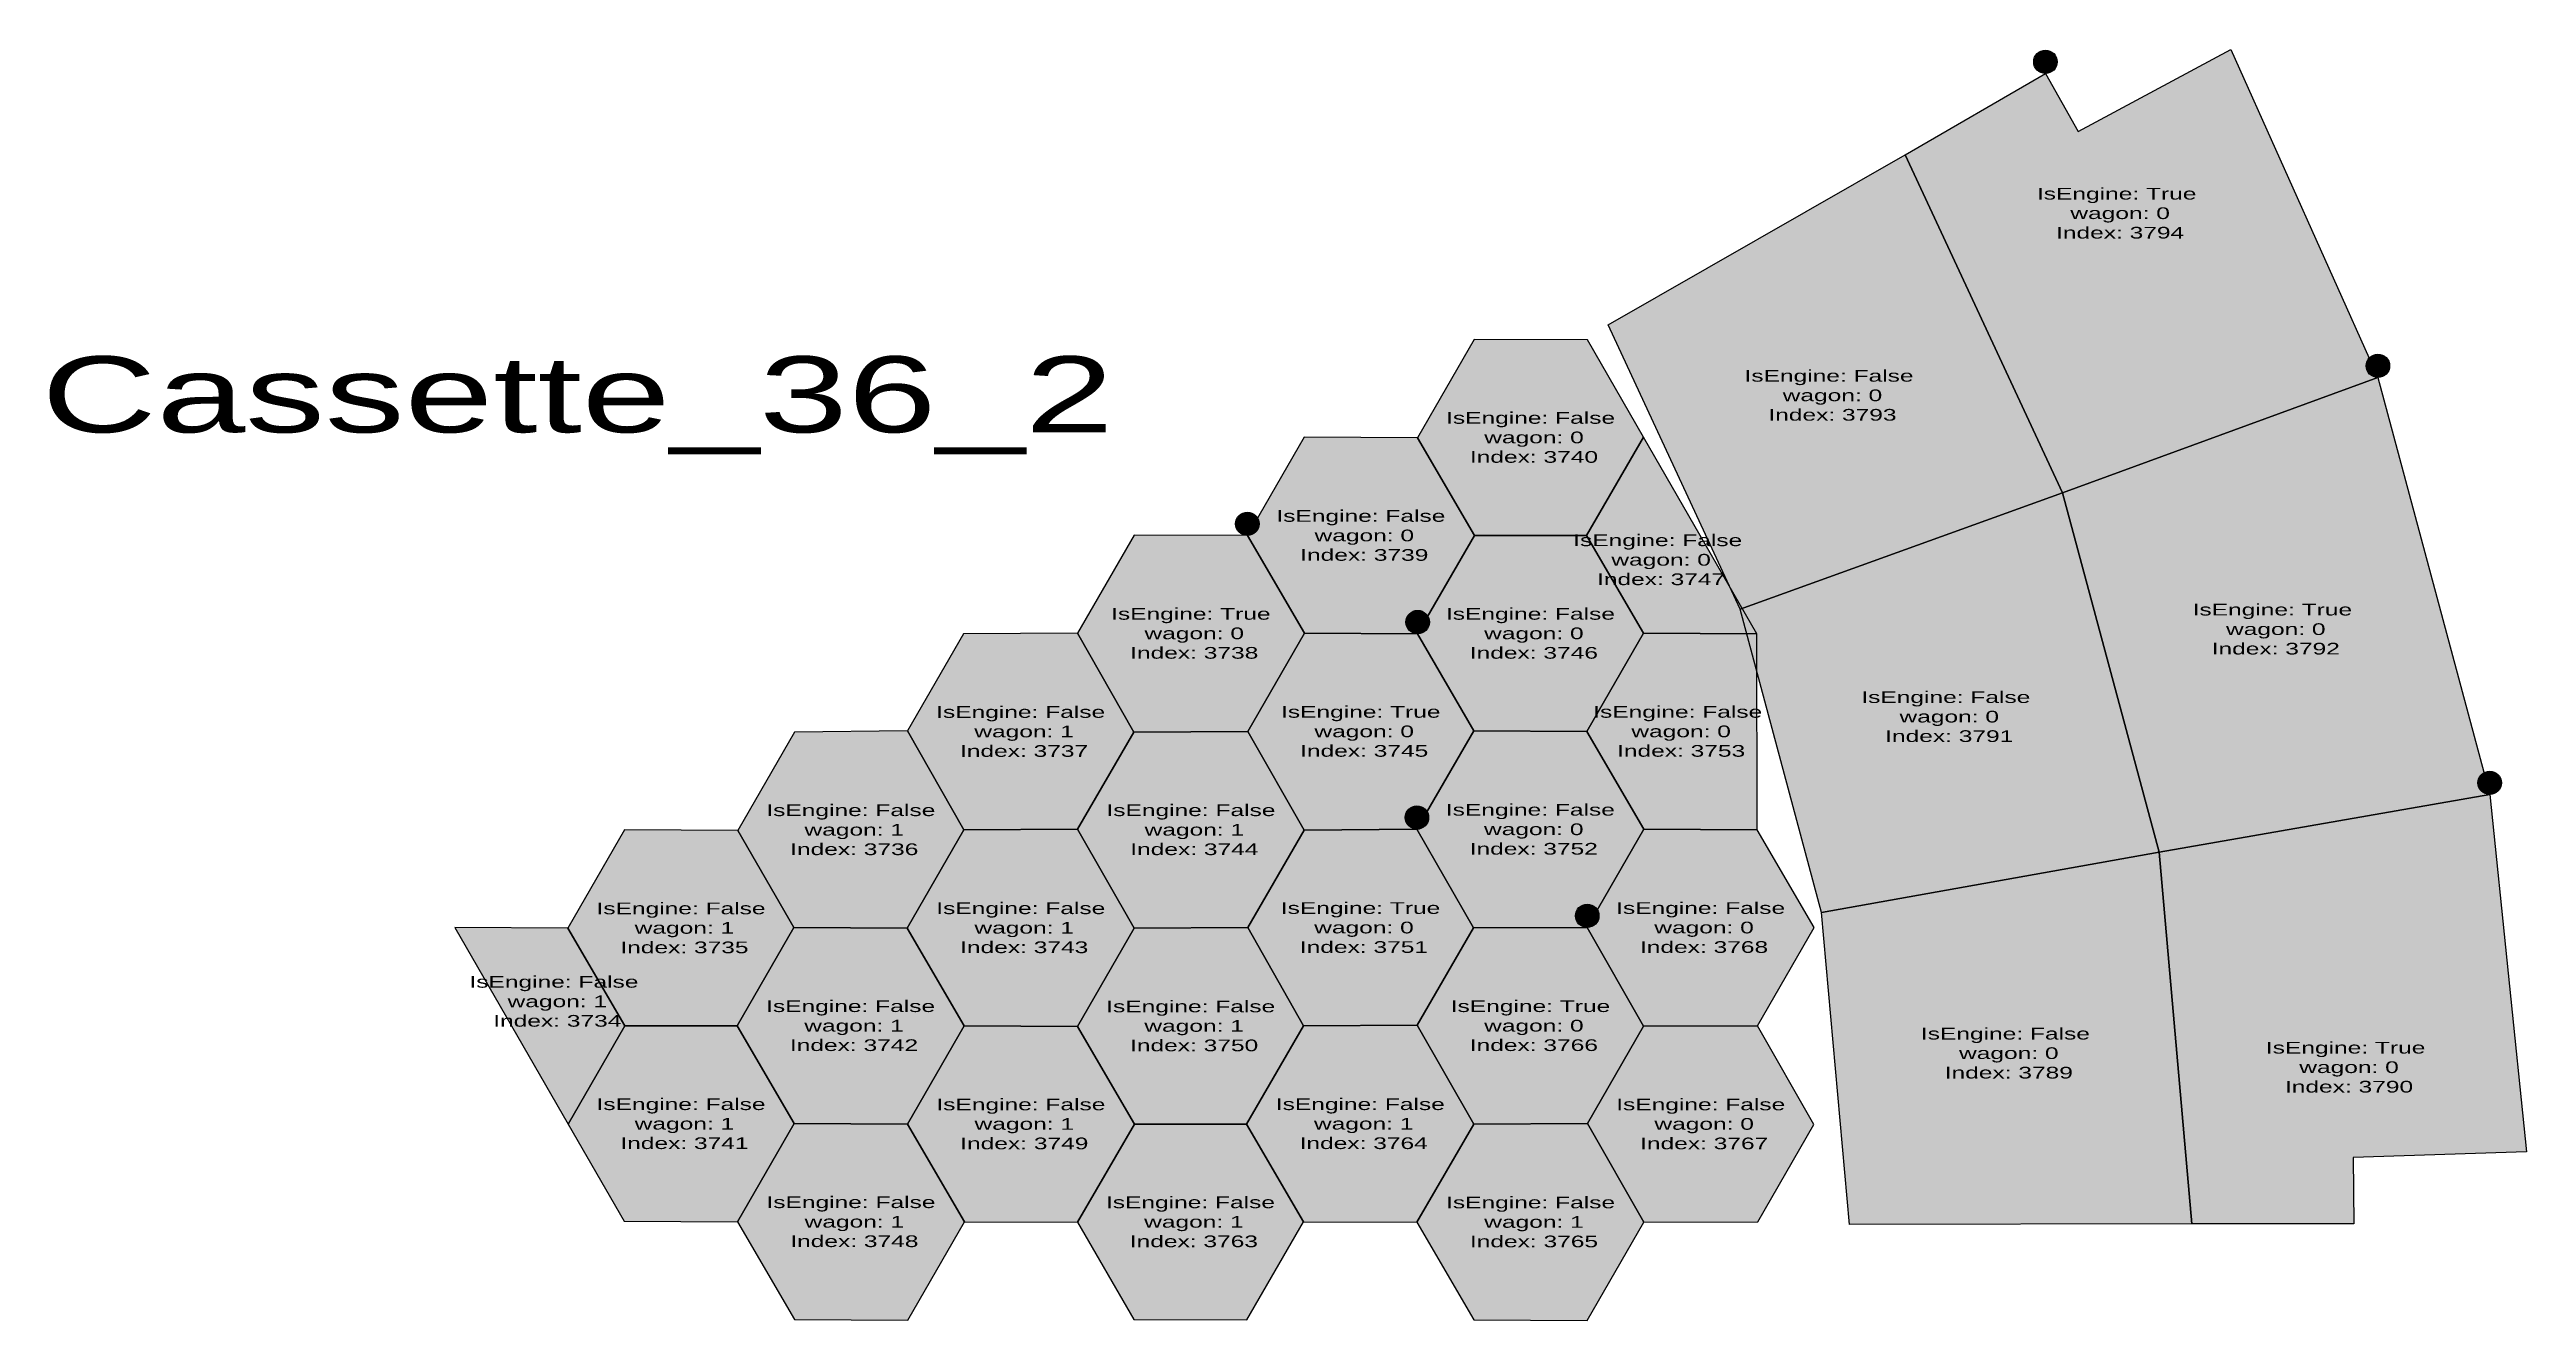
# Model space of a CAD drawing. Header units: metres. Extents: x -1 to 2115, y -82 to 1004.
import ezdxf

# ---------------------------------------------------------------- set-up
doc = ezdxf.new("R2010")
doc.units = ezdxf.units.M
doc.styles.add('BoldStyle', font='arial.ttf', dxfattribs={"width": 1.5})

msp = doc.modelspace()

# ---------------------------------------------------------------- hatches: boundary and pattern name
h = msp.add_hatch(color=232)
h.dxf.hatch_style = 1
h.paths.add_polyline_path([(1718.9, 625.3), (1584.4, 914.3), (1704.2, 983.7), (1732.1, 934.1), (1862.7, 1004.2), (1988.3, 723.8)])
h = msp.add_hatch(color=12)
h.dxf.hatch_style = 1
edge = h.paths.add_edge_path()
edge.add_arc((1704.2, 993.7), 10, 0, 360)
h = msp.add_hatch(color=232)
h.dxf.hatch_style = 1
h.paths.add_polyline_path([(1443.3, 525.8), (1330.6, 768.7), (1584.4, 914.3), (1718.9, 625.3)])
h = msp.add_hatch(color=32)
h.dxf.hatch_style = 1
h.paths.add_polyline_path([(1312.2, 588.8), (1360.7, 672.8), (1312.8, 755.9), (1216.1, 756.3), (1167.6, 672.3), (1216.3, 588.7)])
h = msp.add_hatch(color=12)
h.dxf.hatch_style = 1
edge = h.paths.add_edge_path()
edge.add_arc((1988.3, 733.8), 10, 0, 360)
h = msp.add_hatch(color=202)
h.dxf.hatch_style = 1
h.paths.add_polyline_path([(1801.3, 317.9), (1718.9, 625.3), (1988.3, 723.8), (2083.8, 367.3)])
h = msp.add_hatch(color=32)
h.dxf.hatch_style = 1
h.paths.add_polyline_path([(1167.8, 504.7), (1216.3, 588.7), (1167.6, 672.3), (1070.8, 672.7), (1022.3, 588.7), (1071.1, 505.1)])
h = msp.add_hatch(color=42)
h.dxf.hatch_style = 1
h.paths.add_polyline_path([(1457.7, 504.8), (1360.7, 672.8), (1312.2, 588.8), (1360.9, 505.2)])
h = msp.add_hatch(color=202)
h.dxf.hatch_style = 1
h.paths.add_polyline_path([(1512.8, 266.3), (1443.3, 525.8), (1718.9, 625.3), (1801.3, 317.9)])
h = msp.add_hatch(color=12)
h.dxf.hatch_style = 1
edge = h.paths.add_edge_path()
edge.add_arc((1022.3, 598.7), 10, 0, 360)
h = msp.add_hatch(color=32)
h.dxf.hatch_style = 1
h.paths.add_polyline_path([(1022.6, 421.1), (1071.1, 505.1), (1022.3, 588.7), (925.6, 589.1), (877.1, 505.1), (925.3, 420.7)])
h = msp.add_hatch(color=42)
h.dxf.hatch_style = 1
h.paths.add_polyline_path([(1312.4, 421.2), (1360.9, 505.2), (1312.2, 588.8), (1216.3, 588.7), (1167.8, 504.7), (1215.7, 421.6)])
h = msp.add_hatch(color=12)
h.dxf.hatch_style = 1
edge = h.paths.add_edge_path()
edge.add_arc((1167.8, 514.7), 10, 0, 360)
h = msp.add_hatch(color=32)
h.dxf.hatch_style = 1
h.paths.add_polyline_path([(877.3, 337.6), (925.3, 420.7), (877.1, 505.1), (779.8, 504.7), (731.8, 421.6), (780.1, 337.1)])
h = msp.add_hatch(color=42)
h.dxf.hatch_style = 1
h.paths.add_polyline_path([(1167.2, 337.6), (1215.7, 421.6), (1167.8, 504.7), (1071.1, 505.1), (1022.6, 421.1), (1070.8, 336.7)])
h = msp.add_hatch(color=82)
h.dxf.hatch_style = 1
h.paths.add_polyline_path([(1457.9, 337.2), (1457.7, 504.8), (1360.9, 505.2), (1312.4, 421.2), (1361.2, 337.6)])
h = msp.add_hatch(color=32)
h.dxf.hatch_style = 1
h.paths.add_polyline_path([(731.6, 253.1), (780.1, 337.1), (731.8, 421.6), (635.4, 420.6), (586.9, 336.6), (634.8, 253.6)])
h = msp.add_hatch(color=42)
h.dxf.hatch_style = 1
h.paths.add_polyline_path([(1022.8, 253.6), (1070.8, 336.7), (1022.6, 421.1), (925.3, 420.7), (877.3, 337.6), (925.6, 253.1)])
h = msp.add_hatch(color=82)
h.dxf.hatch_style = 1
h.paths.add_polyline_path([(1312.7, 253.6), (1361.2, 337.6), (1312.4, 421.2), (1215.7, 421.6), (1167.2, 337.6), (1215.4, 253.2)])
h = msp.add_hatch(color=12)
h.dxf.hatch_style = 1
edge = h.paths.add_edge_path()
edge.add_arc((2083.8, 377.3), 10, 0, 360)
h = msp.add_hatch(color=152)
h.dxf.hatch_style = 1
h.paths.add_polyline_path([(1829.3, 0.4), (1801.3, 317.9), (2083.8, 367.3), (2115.2, 61.7), (1967.1, 57.1), (1967.7, 0.2)])
h = msp.add_hatch(color=12)
h.dxf.hatch_style = 1
edge = h.paths.add_edge_path()
edge.add_arc((1167.2, 347.6), 10, 0, 360)
h = msp.add_hatch(color=32)
h.dxf.hatch_style = 1
h.paths.add_polyline_path([(586.3, 169.6), (634.8, 253.6), (586.9, 336.6), (490.2, 337.1), (441.7, 253.1), (490.4, 169.5)])
h = msp.add_hatch(color=42)
h.dxf.hatch_style = 1
h.paths.add_polyline_path([(877.1, 169.1), (925.6, 253.1), (877.3, 337.6), (780.1, 337.1), (731.6, 253.1), (780.3, 169.6)])
h = msp.add_hatch(color=82)
h.dxf.hatch_style = 1
h.paths.add_polyline_path([(1167.4, 170.1), (1215.4, 253.2), (1167.2, 337.6), (1070.8, 336.7), (1022.8, 253.6), (1070.2, 169.6)])
h = msp.add_hatch(color=122)
h.dxf.hatch_style = 1
h.paths.add_polyline_path([(1458.2, 169.6), (1506.7, 253.6), (1457.9, 337.2), (1361.2, 337.6), (1312.7, 253.6), (1360.9, 169.2)])
h = msp.add_hatch(color=152)
h.dxf.hatch_style = 1
h.paths.add_polyline_path([(1536.7, -0.4), (1512.8, 266.3), (1801.3, 317.9), (1829.3, 0.4)])
h = msp.add_hatch(color=12)
h.dxf.hatch_style = 1
edge = h.paths.add_edge_path()
edge.add_arc((1312.7, 263.6), 10, 0, 360)
h = msp.add_hatch(color=32)
h.dxf.hatch_style = 1
h.paths.add_polyline_path([(345, 253.5), (441.9, 85.5), (490.4, 169.5), (441.7, 253.1)])
h = msp.add_hatch(color=42)
h.dxf.hatch_style = 1
h.paths.add_polyline_path([(731.8, 85.6), (780.3, 169.6), (731.6, 253.1), (634.8, 253.6), (586.3, 169.6), (635.1, 86)])
h = msp.add_hatch(color=82)
h.dxf.hatch_style = 1
h.paths.add_polyline_path([(1021.7, 85.6), (1070.2, 169.6), (1022.8, 253.6), (925.6, 253.1), (877.1, 169.1), (925.8, 85.6)])
h = msp.add_hatch(color=122)
h.dxf.hatch_style = 1
h.paths.add_polyline_path([(1312.9, 86.1), (1360.9, 169.2), (1312.7, 253.6), (1215.4, 253.2), (1167.4, 170.1), (1215.7, 85.6)])
h = msp.add_hatch(color=42)
h.dxf.hatch_style = 1
h.paths.add_polyline_path([(586.6, 2), (635.1, 86), (586.3, 169.6), (490.4, 169.5), (441.9, 85.5), (489.8, 2.4)])
h = msp.add_hatch(color=82)
h.dxf.hatch_style = 1
h.paths.add_polyline_path([(877.3, 1.6), (925.8, 85.6), (877.1, 169.1), (780.3, 169.6), (731.8, 85.6), (780.6, 2)])
h = msp.add_hatch(color=122)
h.dxf.hatch_style = 1
h.paths.add_polyline_path([(1167.2, 1.6), (1215.7, 85.6), (1167.4, 170.1), (1070.2, 169.6), (1021.7, 85.6), (1070.4, 2.1)])
h = msp.add_hatch(color=122)
h.dxf.hatch_style = 1
h.paths.add_polyline_path([(1458.4, 2.1), (1506.4, 85.2), (1458.2, 169.6), (1360.9, 169.2), (1312.9, 86.1), (1361.2, 1.6)])
h = msp.add_hatch(color=82)
h.dxf.hatch_style = 1
h.paths.add_polyline_path([(732.1, -82), (780.6, 2), (731.8, 85.6), (635.1, 86), (586.6, 2), (635.3, -81.6)])
h = msp.add_hatch(color=122)
h.dxf.hatch_style = 1
h.paths.add_polyline_path([(1021.9, -81.9), (1070.4, 2.1), (1021.7, 85.6), (925.8, 85.6), (877.3, 1.6), (925.2, -81.5)])
h = msp.add_hatch(color=122)
h.dxf.hatch_style = 1
h.paths.add_polyline_path([(1312.7, -82.4), (1361.2, 1.6), (1312.9, 86.1), (1215.7, 85.6), (1167.2, 1.6), (1215.9, -81.9)])

# ---------------------------------------------------------------- linework, layer by layer
at = {"color": 250}
for points in [[(1718.9, 625.3), (1584.4, 914.3), (1704.2, 983.7), (1732.1, 934.1), (1862.7, 1004.2), (1988.3, 723.8)], [(1443.3, 525.8), (1330.6, 768.7), (1584.4, 914.3), (1718.9, 625.3)], [(1312.2, 588.8), (1360.7, 672.8), (1312.8, 755.9), (1216.1, 756.3), (1167.6, 672.3), (1216.3, 588.7)], [(1801.3, 317.9), (1718.9, 625.3), (1988.3, 723.8), (2083.8, 367.3)], [(1167.8, 504.7), (1216.3, 588.7), (1167.6, 672.3), (1070.8, 672.7), (1022.3, 588.7), (1071.1, 505.1)], [(1457.7, 504.8), (1360.7, 672.8), (1312.2, 588.8), (1360.9, 505.2)], [(1512.8, 266.3), (1443.3, 525.8), (1718.9, 625.3), (1801.3, 317.9)], [(1022.6, 421.1), (1071.1, 505.1), (1022.3, 588.7), (925.6, 589.1), (877.1, 505.1), (925.3, 420.7)], [(1312.4, 421.2), (1360.9, 505.2), (1312.2, 588.8), (1216.3, 588.7), (1167.8, 504.7), (1215.7, 421.6)], [(877.3, 337.6), (925.3, 420.7), (877.1, 505.1), (779.8, 504.7), (731.8, 421.6), (780.1, 337.1)], [(1167.2, 337.6), (1215.7, 421.6), (1167.8, 504.7), (1071.1, 505.1), (1022.6, 421.1), (1070.8, 336.7)], [(1457.9, 337.2), (1457.7, 504.8), (1360.9, 505.2), (1312.4, 421.2), (1361.2, 337.6)], [(731.6, 253.1), (780.1, 337.1), (731.8, 421.6), (635.4, 420.6), (586.9, 336.6), (634.8, 253.6)], [(1022.8, 253.6), (1070.8, 336.7), (1022.6, 421.1), (925.3, 420.7), (877.3, 337.6), (925.6, 253.1)], [(1312.7, 253.6), (1361.2, 337.6), (1312.4, 421.2), (1215.7, 421.6), (1167.2, 337.6), (1215.4, 253.2)], [(1829.3, 0.4), (1801.3, 317.9), (2083.8, 367.3), (2115.2, 61.7), (1967.1, 57.1), (1967.7, 0.2)], [(586.3, 169.6), (634.8, 253.6), (586.9, 336.6), (490.2, 337.1), (441.7, 253.1), (490.4, 169.5)], [(877.1, 169.1), (925.6, 253.1), (877.3, 337.6), (780.1, 337.1), (731.6, 253.1), (780.3, 169.6)], [(1167.4, 170.1), (1215.4, 253.2), (1167.2, 337.6), (1070.8, 336.7), (1022.8, 253.6), (1070.2, 169.6)], [(1458.2, 169.6), (1506.7, 253.6), (1457.9, 337.2), (1361.2, 337.6), (1312.7, 253.6), (1360.9, 169.2)], [(1536.7, -0.4), (1512.8, 266.3), (1801.3, 317.9), (1829.3, 0.4)], [(345, 253.5), (441.9, 85.5), (490.4, 169.5), (441.7, 253.1)], [(731.8, 85.6), (780.3, 169.6), (731.6, 253.1), (634.8, 253.6), (586.3, 169.6), (635.1, 86)], [(1021.7, 85.6), (1070.2, 169.6), (1022.8, 253.6), (925.6, 253.1), (877.1, 169.1), (925.8, 85.6)], [(1312.9, 86.1), (1360.9, 169.2), (1312.7, 253.6), (1215.4, 253.2), (1167.4, 170.1), (1215.7, 85.6)], [(586.6, 2), (635.1, 86), (586.3, 169.6), (490.4, 169.5), (441.9, 85.5), (489.8, 2.4)], [(877.3, 1.6), (925.8, 85.6), (877.1, 169.1), (780.3, 169.6), (731.8, 85.6), (780.6, 2)], [(1167.2, 1.6), (1215.7, 85.6), (1167.4, 170.1), (1070.2, 169.6), (1021.7, 85.6), (1070.4, 2.1)], [(1458.4, 2.1), (1506.4, 85.2), (1458.2, 169.6), (1360.9, 169.2), (1312.9, 86.1), (1361.2, 1.6)], [(732.1, -82), (780.6, 2), (731.8, 85.6), (635.1, 86), (586.6, 2), (635.3, -81.6)], [(1021.9, -81.9), (1070.4, 2.1), (1021.7, 85.6), (925.8, 85.6), (877.3, 1.6), (925.2, -81.5)], [(1312.7, -82.4), (1361.2, 1.6), (1312.9, 86.1), (1215.7, 85.6), (1167.2, 1.6), (1215.9, -81.9)]]:
    msp.add_lwpolyline(points, close=True, dxfattribs=at)
at = {"color": 12}
for centre in [(1704.2, 993.7), (1988.3, 733.8), (1022.3, 598.7), (1167.8, 514.7), (2083.8, 377.3), (1167.2, 347.6), (1312.7, 263.6)]:
    msp.add_circle(centre, 10, dxfattribs=at)

# ---------------------------------------------------------------- texts
at = {"color": 0, "char_height": 10, "attachment_point": 5, "style": 'BoldStyle'}
for s, insert in [('IsEngine: True\\P wagon: 0\\P Index: 3794', (1765.1, 864.2)), ('IsEngine: False\\P wagon: 0\\P Index: 3793', (1519.3, 708.5)), ('IsEngine: False\\P wagon: 0\\P Index: 3740', (1264.3, 672.5)), ('IsEngine: False\\P wagon: 0\\P Index: 3739', (1119.3, 588.7)), ('IsEngine: False\\P wagon: 0\\P Index: 3747', (1372.9, 567.9)), ('IsEngine: True\\P wagon: 0\\P Index: 3792', (1898.1, 508.6)), ('IsEngine: True\\P wagon: 0\\P Index: 3738', (974, 505)), ('IsEngine: False\\P wagon: 0\\P Index: 3746', (1264.2, 505)), ('IsEngine: False\\P wagon: 0\\P Index: 3791', (1619.1, 433.8)), ('IsEngine: False\\P wagon: 1\\P Index: 3737', (828.6, 421.1)), ('IsEngine: True\\P wagon: 0\\P Index: 3745', (1119.2, 421.2)), ('IsEngine: False\\P wagon: 0\\P Index: 3753', (1390, 421.2)), ('IsEngine: False\\P wagon: 1\\P Index: 3736', (683.5, 337.1)), ('IsEngine: False\\P wagon: 1\\P Index: 3744', (974.1, 337.1)), ('IsEngine: False\\P wagon: 0\\P Index: 3752', (1264.1, 337.5)), ('IsEngine: False\\P wagon: 1\\P Index: 3735', (538.4, 253.2)), ('IsEngine: False\\P wagon: 1\\P Index: 3743', (828.7, 253.3)), ('IsEngine: True\\P wagon: 0\\P Index: 3751', (1119, 253.5)), ('IsEngine: False\\P wagon: 0\\P Index: 3768', (1409.6, 253.5)), ('IsEngine: False\\P wagon: 1\\P Index: 3734', (429.8, 190.4)), ('IsEngine: False\\P wagon: 1\\P Index: 3742', (683.3, 169.6)), ('IsEngine: False\\P wagon: 1\\P Index: 3750', (973.9, 169.4)), ('IsEngine: True\\P wagon: 0\\P Index: 3766', (1264.2, 169.6)), ('IsEngine: False\\P wagon: 0\\P Index: 3789', (1670, 146.1)), ('IsEngine: True\\P wagon: 0\\P Index: 3790', (1960.7, 134.1)), ('IsEngine: False\\P wagon: 1\\P Index: 3741', (538.4, 85.8)), ('IsEngine: False\\P wagon: 1\\P Index: 3749', (828.8, 85.6)), ('IsEngine: False\\P wagon: 1\\P Index: 3764', (1118.8, 85.8)), ('IsEngine: False\\P wagon: 0\\P Index: 3767', (1409.7, 85.6)), ('IsEngine: False\\P wagon: 1\\P Index: 3748', (683.6, 2)), ('IsEngine: False\\P wagon: 1\\P Index: 3763', (973.7, 1.9)), ('IsEngine: False\\P wagon: 1\\P Index: 3765', (1264.3, 1.8))]:
    msp.add_mtext(s, dxfattribs=dict(at, insert=insert))
at = {"color": 8, "insert": (450, 700), "char_height": 65, "attachment_point": 5, "style": 'BoldStyle'}
msp.add_mtext('Cassette_36_2', dxfattribs=at)

doc.saveas('drawing.dxf')
